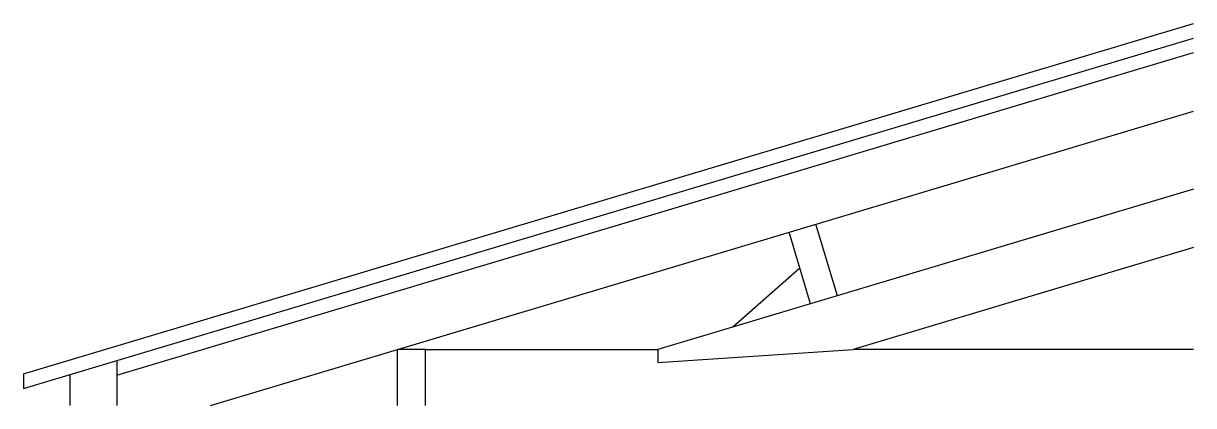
# Model space of a CAD drawing. Header units: millimetres. Extents: x 2258.22 to 2260.72, y 1584.29 to 1585.11.
import ezdxf

# ---------------------------------------------------------------- set-up
doc = ezdxf.new("R2010")
doc.units = ezdxf.units.MM
doc.layers.add('021', color=1, linetype='Continuous')
doc.layers.add('05', color=5, linetype='Continuous')

msp = doc.modelspace()

# ---------------------------------------------------------------- linework, layer by layer
at = {"layer": '021'}
for p, q in [((2258.2205, 1584.361), (2260.723, 1585.1117)), ((2258.2205, 1584.3297), (2260.723, 1585.0804)), ((2258.4205, 1584.3584), (2260.723, 1585.0491)), ((2258.6205, 1584.2931), (2260.723, 1584.9238)), ((2260.723, 1584.7568), (2259.5773, 1584.4131)), ((2259.9039, 1584.5111), (2259.858, 1584.6643)), ((2259.9614, 1584.5283), (2259.9154, 1584.6816)), ((2260.723, 1584.6315), (2259.9949, 1584.4131)), ((2259.881, 1584.5877), (2259.7379, 1584.4612)), ((2259.0205, 1584.2931), (2259.0205, 1584.4131)), ((2259.0805, 1584.4131), (2259.0205, 1584.4131)), ((2259.0805, 1584.2931), (2259.0805, 1584.4131)), ((2259.0805, 1584.4131), (2259.5773, 1584.4131)), ((2259.5773, 1584.4131), (2259.5773, 1584.3851)), ((2259.5773, 1584.3851), (2259.9949, 1584.4131)), ((2260.723, 1584.4131), (2259.9949, 1584.4131)), ((2258.2205, 1584.361), (2258.2205, 1584.3297))]:
    msp.add_line(p, q, dxfattribs=at)
at = {"layer": '05'}
for p, q in [((2258.4205, 1584.3897), (2258.4205, 1584.2931)), ((2258.3205, 1584.2931), (2258.3205, 1584.3597))]:
    msp.add_line(p, q, dxfattribs=at)

doc.saveas('drawing.dxf')
